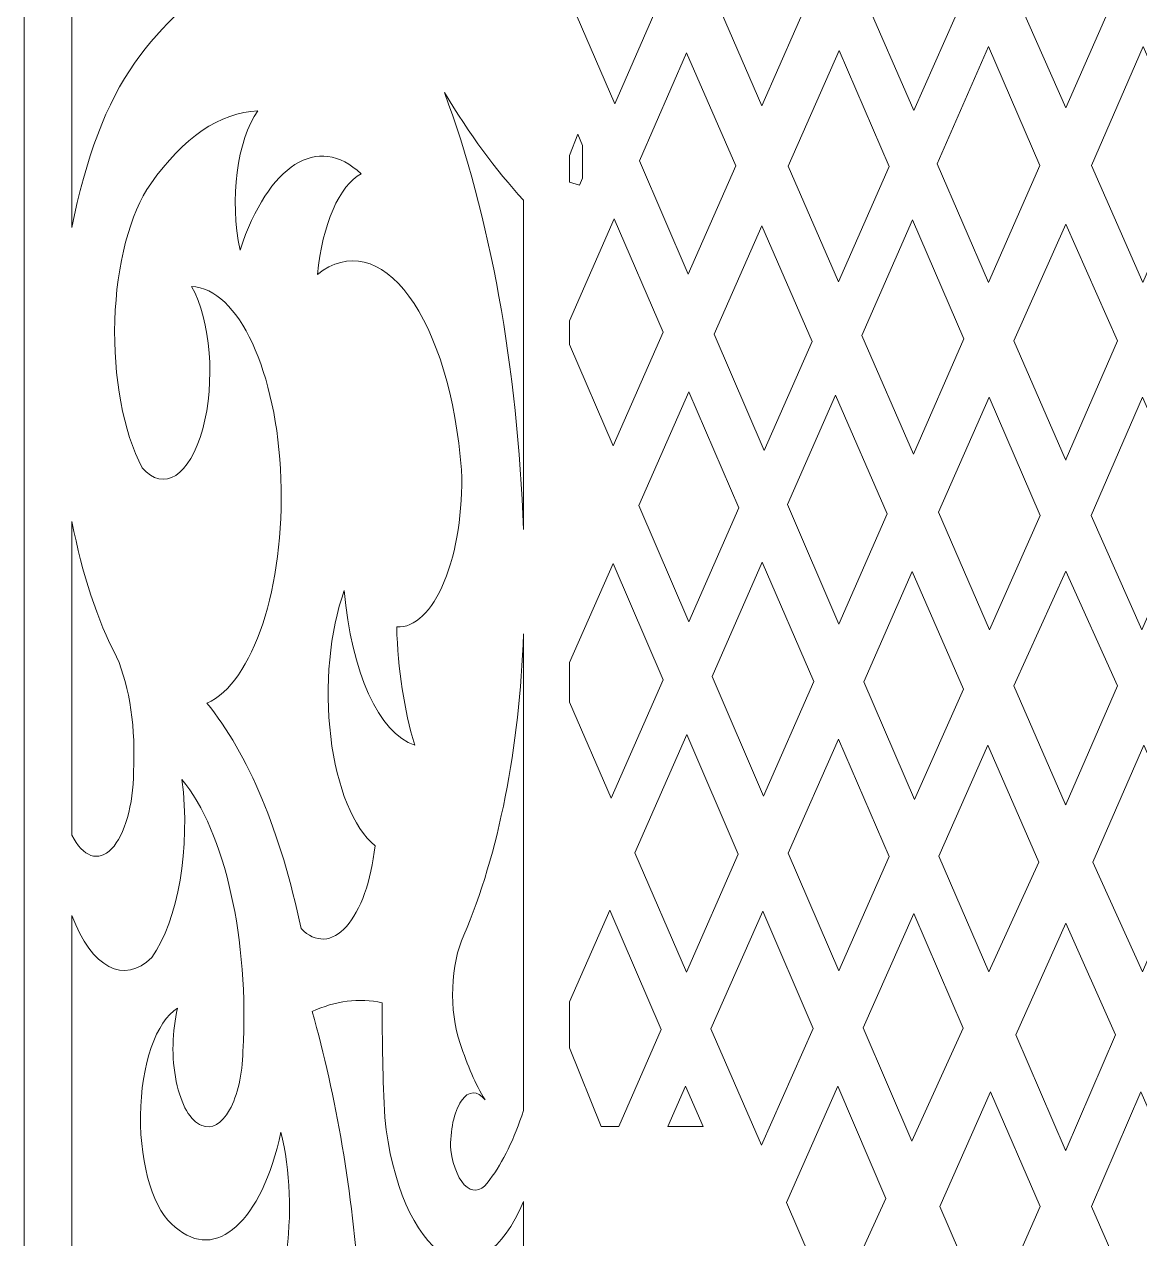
# Model space of a CAD drawing. Header units: millimetres. Extents: x 337 to 2510, y -469 to 429.
# Drawn here: x 336.9 to 388.2, y -173.8 to -117.9 of the extents above; entities that cross this region are included whole.
import ezdxf

# ---------------------------------------------------------------- set-up
doc = ezdxf.new("R2010")
doc.units = ezdxf.units.MM
doc.header["$MEASUREMENT"] = 0
doc.layers.add('Layer 1', color=7, linetype='Continuous')

msp = doc.modelspace()

# ---------------------------------------------------------------- linework, layer by layer
at = {"layer": 'Layer 1', "lineweight": 9}
msp.add_open_spline([(336.8685, 86.3986), (336.8685, 86.3986), (336.8685, -233.4412), (336.8685, -233.4412)], degree=3, dxfattribs=at)
for points, knots in [([(339.0635, -127.2643), (339.0635, -127.2643), (339.0635, -99.1425), (339.0635, -99.1425), (339.0635, -99.1425), (339.0635, -99.1425), (339.0635, -99.1425), (339.0635, -99.1425), (339.0635, -99.1425), (339.3535, -102.1395), (340.0975, -104.8015), (341.1625, -106.6505), (341.1625, -106.6505), (341.1625, -106.6505), (341.1625, -106.6505), (341.1625, -106.6505), (341.1625, -106.6505), (342.7934, -109.8914), (344.4814, -112.9774), (346.2224, -115.9004), (346.2224, -115.9004), (346.2224, -115.9004), (346.2224, -115.9004), (346.2224, -115.9004), (346.2224, -115.9004), (344.7074, -116.5774), (343.2554, -117.8674), (341.9365, -119.7123), (341.9365, -119.7123), (341.9365, -119.7123), (341.9365, -119.7123), (341.9365, -119.7123), (341.9365, -119.7123), (340.6665, -121.4963), (339.6635, -124.1313), (339.0635, -127.2643)], [0, 0, 0, 0, 0.1, 0.1, 0.1, 0.1, 0.2, 0.2, 0.2, 0.2, 0.3, 0.3, 0.3, 0.3, 0.4, 0.4, 0.4, 0.4, 0.5, 0.5, 0.5, 0.5, 0.6, 0.6, 0.6, 0.6, 0.7, 0.7, 0.7, 0.7, 0.8, 0.8, 0.8, 0.8, 1, 1, 1, 1]), ([(366.1942, -116.6114), (366.1942, -116.6114), (363.7672, -111.0354), (363.7672, -111.0354), (363.7672, -111.0354), (363.7672, -111.0354), (363.7672, -111.0354), (363.7672, -111.0354), (363.7672, -111.0354), (363.7672, -111.0354), (361.6193, -115.9644), (361.6193, -115.9644), (361.6193, -115.9644), (361.6193, -115.9644), (361.6193, -115.9644), (361.6193, -115.9644), (361.6193, -115.9644), (361.6193, -115.9644), (364.0372, -121.5753), (364.0372, -121.5753), (364.0372, -121.5753), (364.0372, -121.5753), (364.0372, -121.5753), (364.0372, -121.5753), (364.0372, -121.5753), (364.0372, -121.5753), (366.1942, -116.6114), (366.1942, -116.6114)], [0, 0, 0, 0, 0.125, 0.125, 0.125, 0.125, 0.25, 0.25, 0.25, 0.25, 0.375, 0.375, 0.375, 0.375, 0.5, 0.5, 0.5, 0.5, 0.625, 0.625, 0.625, 0.625, 0.75, 0.75, 0.75, 0.75, 1, 1, 1, 1]), ([(373.1371, -116.3144), (373.1371, -116.3144), (370.8782, -111.0924), (370.8782, -111.0924), (370.8782, -111.0924), (370.8782, -111.0924), (370.8782, -111.0924), (370.8782, -111.0924), (370.8782, -111.0924), (370.8782, -111.0924), (368.5382, -116.4594), (368.5382, -116.4594), (368.5382, -116.4594), (368.5382, -116.4594), (368.5382, -116.4594), (368.5382, -116.4594), (368.5382, -116.4594), (368.5382, -116.4594), (370.8002, -121.6623), (370.8002, -121.6623), (370.8002, -121.6623), (370.8002, -121.6623), (370.8002, -121.6623), (370.8002, -121.6623), (370.8002, -121.6623), (370.8002, -121.6623), (373.1371, -116.3144), (373.1371, -116.3144)], [0, 0, 0, 0, 0.125, 0.125, 0.125, 0.125, 0.25, 0.25, 0.25, 0.25, 0.375, 0.375, 0.375, 0.375, 0.5, 0.5, 0.5, 0.5, 0.625, 0.625, 0.625, 0.625, 0.75, 0.75, 0.75, 0.75, 1, 1, 1, 1]), ([(384.779, -121.7553), (384.779, -121.7553), (387.177, -116.2974), (387.177, -116.2974), (387.177, -116.2974), (387.177, -116.2974), (387.177, -116.2974), (387.177, -116.2974), (387.177, -116.2974), (387.177, -116.2974), (384.801, -110.8794), (384.801, -110.8794), (384.801, -110.8794), (384.801, -110.8794), (384.801, -110.8794), (384.801, -110.8794), (384.801, -110.8794), (384.801, -110.8794), (384.778, -110.8294), (384.778, -110.8294), (384.778, -110.8294), (384.778, -110.8294), (384.778, -110.8294), (384.778, -110.8294), (384.778, -110.8294), (384.778, -110.8294), (384.757, -110.8794), (384.757, -110.8794), (384.757, -110.8794), (384.757, -110.8794), (384.757, -110.8794), (384.757, -110.8794), (384.757, -110.8794), (384.757, -110.8794), (382.3801, -116.2974), (382.3801, -116.2974), (382.3801, -116.2974), (382.3801, -116.2974), (382.3801, -116.2974), (382.3801, -116.2974), (382.3801, -116.2974), (382.3801, -116.2974), (384.779, -121.7553), (384.779, -121.7553)], [0, 0, 0, 0, 0.0833333, 0.0833333, 0.0833333, 0.0833333, 0.1666667, 0.1666667, 0.1666667, 0.1666667, 0.25, 0.25, 0.25, 0.25, 0.3333333, 0.3333333, 0.3333333, 0.3333333, 0.4166667, 0.4166667, 0.4166667, 0.4166667, 0.5, 0.5, 0.5, 0.5, 0.5833333, 0.5833333, 0.5833333, 0.5833333, 0.6666667, 0.6666667, 0.6666667, 0.6666667, 0.75, 0.75, 0.75, 0.75, 0.8333333, 0.8333333, 0.8333333, 0.8333333, 1, 1, 1, 1]), ([(380.1651, -116.5034), (380.1651, -116.5034), (377.8541, -111.1634), (377.8541, -111.1634), (377.8541, -111.1634), (377.8541, -111.1634), (377.8541, -111.1634), (377.8541, -111.1634), (377.8541, -111.1634), (377.8541, -111.1634), (375.4771, -116.5624), (375.4771, -116.5624), (375.4771, -116.5624), (375.4771, -116.5624), (375.4771, -116.5624), (375.4771, -116.5624), (375.4771, -116.5624), (375.4771, -116.5624), (377.7931, -121.8893), (377.7931, -121.8893), (377.7931, -121.8893), (377.7931, -121.8893), (377.7931, -121.8893), (377.7931, -121.8893), (377.7931, -121.8893), (377.7931, -121.8893), (380.1651, -116.5034), (380.1651, -116.5034)], [0, 0, 0, 0, 0.125, 0.125, 0.125, 0.125, 0.25, 0.25, 0.25, 0.25, 0.375, 0.375, 0.375, 0.375, 0.5, 0.5, 0.5, 0.5, 0.625, 0.625, 0.625, 0.625, 0.75, 0.75, 0.75, 0.75, 1, 1, 1, 1]), ([(383.59, -124.4163), (383.59, -124.4163), (381.2211, -118.9413), (381.2211, -118.9413), (381.2211, -118.9413), (381.2211, -118.9413), (381.2211, -118.9413), (381.2211, -118.9413), (381.2211, -118.9413), (381.2211, -118.9413), (378.8561, -124.3343), (378.8561, -124.3343), (378.8561, -124.3343), (378.8561, -124.3343), (378.8561, -124.3343), (378.8561, -124.3343), (378.8561, -124.3343), (378.8561, -124.3343), (381.2311, -129.7982), (381.2311, -129.7982), (381.2311, -129.7982), (381.2311, -129.7982), (381.2311, -129.7982), (381.2311, -129.7982), (381.2311, -129.7982), (381.2311, -129.7982), (383.59, -124.4163), (383.59, -124.4163)], [0, 0, 0, 0, 0.125, 0.125, 0.125, 0.125, 0.25, 0.25, 0.25, 0.25, 0.375, 0.375, 0.375, 0.375, 0.5, 0.5, 0.5, 0.5, 0.625, 0.625, 0.625, 0.625, 0.75, 0.75, 0.75, 0.75, 1, 1, 1, 1]), ([(385.967, -124.4163), (385.967, -124.4163), (388.337, -118.9413), (388.337, -118.9413), (388.337, -118.9413), (388.337, -118.9413), (388.337, -118.9413), (388.337, -118.9413), (388.337, -118.9413), (388.337, -118.9413), (390.702, -124.3343), (390.702, -124.3343), (390.702, -124.3343), (390.702, -124.3343), (390.702, -124.3343), (390.702, -124.3343), (390.702, -124.3343), (390.702, -124.3343), (388.327, -129.7982), (388.327, -129.7982), (388.327, -129.7982), (388.327, -129.7982), (388.327, -129.7982), (388.327, -129.7982), (388.327, -129.7982), (388.327, -129.7982), (385.967, -124.4163), (385.967, -124.4163)], [0, 0, 0, 0, 0.125, 0.125, 0.125, 0.125, 0.25, 0.25, 0.25, 0.25, 0.375, 0.375, 0.375, 0.375, 0.5, 0.5, 0.5, 0.5, 0.625, 0.625, 0.625, 0.625, 0.75, 0.75, 0.75, 0.75, 1, 1, 1, 1]), ([(369.5942, -124.4243), (369.5942, -124.4243), (367.3322, -119.2263), (367.3322, -119.2263), (367.3322, -119.2263), (367.3322, -119.2263), (367.3322, -119.2263), (367.3322, -119.2263), (367.3322, -119.2263), (367.3322, -119.2263), (365.1652, -124.1943), (365.1652, -124.1943), (365.1652, -124.1943), (365.1652, -124.1943), (365.1652, -124.1943), (365.1652, -124.1943), (365.1652, -124.1943), (365.1652, -124.1943), (367.4142, -129.4132), (367.4142, -129.4132), (367.4142, -129.4132), (367.4142, -129.4132), (367.4142, -129.4132), (367.4142, -129.4132), (367.4142, -129.4132), (367.4142, -129.4132), (369.5942, -124.4243), (369.5942, -124.4243)], [0, 0, 0, 0, 0.125, 0.125, 0.125, 0.125, 0.25, 0.25, 0.25, 0.25, 0.375, 0.375, 0.375, 0.375, 0.5, 0.5, 0.5, 0.5, 0.625, 0.625, 0.625, 0.625, 0.75, 0.75, 0.75, 0.75, 1, 1, 1, 1]), ([(376.6611, -124.4583), (376.6611, -124.4583), (374.3511, -119.1193), (374.3511, -119.1193), (374.3511, -119.1193), (374.3511, -119.1193), (374.3511, -119.1193), (374.3511, -119.1193), (374.3511, -119.1193), (374.3511, -119.1193), (372.0082, -124.4403), (372.0082, -124.4403), (372.0082, -124.4403), (372.0082, -124.4403), (372.0082, -124.4403), (372.0082, -124.4403), (372.0082, -124.4403), (372.0082, -124.4403), (374.3231, -129.7652), (374.3231, -129.7652), (374.3231, -129.7652), (374.3231, -129.7652), (374.3231, -129.7652), (374.3231, -129.7652), (374.3231, -129.7652), (374.3231, -129.7652), (376.6611, -124.4583), (376.6611, -124.4583)], [0, 0, 0, 0, 0.125, 0.125, 0.125, 0.125, 0.25, 0.25, 0.25, 0.25, 0.375, 0.375, 0.375, 0.375, 0.5, 0.5, 0.5, 0.5, 0.625, 0.625, 0.625, 0.625, 0.75, 0.75, 0.75, 0.75, 1, 1, 1, 1]), ([(359.8333, -141.1461), (359.5683, -133.7352), (358.2953, -126.7043), (356.1953, -121.0523), (356.1953, -121.0523), (356.1953, -121.0523), (356.1953, -121.0523), (356.1953, -121.0523), (356.1953, -121.0523), (357.3393, -122.9593), (358.5573, -124.6203), (359.8333, -126.0143), (359.8333, -126.0143), (359.8333, -126.0143), (359.8333, -126.0143), (359.8333, -126.0143), (359.8333, -126.0143), (359.8333, -126.0143), (359.8333, -141.1461), (359.8333, -141.1461)], [0, 0, 0, 0, 0.1666667, 0.1666667, 0.1666667, 0.1666667, 0.3333333, 0.3333333, 0.3333333, 0.3333333, 0.5, 0.5, 0.5, 0.5, 0.6666667, 0.6666667, 0.6666667, 0.6666667, 1, 1, 1, 1]), ([(354.8283, -151.072), (353.1963, -150.549), (351.8924, -147.6831), (351.5914, -143.9561), (351.5914, -143.9561), (351.5914, -143.9561), (351.5914, -143.9561), (351.5914, -143.9561), (351.5914, -143.9561), (350.9164, -145.8251), (350.6824, -148.3361), (350.9644, -150.677), (350.9644, -150.677), (350.9644, -150.677), (350.9644, -150.677), (350.9644, -150.677), (350.9644, -150.677), (351.2464, -153.019), (352.0094, -154.894), (353.0063, -155.697), (353.0063, -155.697), (353.0063, -155.697), (353.0063, -155.697), (353.0063, -155.697), (353.0063, -155.697), (352.8233, -157.319), (352.3414, -158.675), (351.6864, -159.4089), (351.6864, -159.4089), (351.6864, -159.4089), (351.6864, -159.4089), (351.6864, -159.4089), (351.6864, -159.4089), (351.0324, -160.1419), (350.2704, -160.1789), (349.6034, -159.5089), (349.6034, -159.5089), (349.6034, -159.5089), (349.6034, -159.5089), (349.6034, -159.5089), (349.6034, -159.5089), (348.6774, -155.078), (347.1604, -151.445), (345.2724, -149.14), (345.2724, -149.14), (345.2724, -149.14), (345.2724, -149.14), (345.2724, -149.14), (345.2724, -149.14), (347.3884, -148.2171), (348.8584, -143.7631), (348.6764, -138.8262), (348.6764, -138.8262), (348.6764, -138.8262), (348.6764, -138.8262), (348.6764, -138.8262), (348.6764, -138.8262), (348.4944, -133.8892), (346.7194, -130.0692), (344.5654, -129.9792), (344.5654, -129.9792), (344.5654, -129.9792), (344.5654, -129.9792), (344.5654, -129.9792), (344.5654, -129.9792), (345.4454, -131.5322), (345.6664, -134.3692), (345.0764, -136.5292), (345.0764, -136.5292), (345.0764, -136.5292), (345.0764, -136.5292), (345.0764, -136.5292), (345.0764, -136.5292), (344.4874, -138.6892), (343.2794, -139.4621), (342.2895, -138.3142), (342.2895, -138.3142), (342.2895, -138.3142), (342.2895, -138.3142), (342.2895, -138.3142), (342.2895, -138.3142), (341.4225, -136.6562), (340.9545, -134.1382), (341.0335, -131.5492), (341.0335, -131.5492), (341.0335, -131.5492), (341.0335, -131.5492), (341.0335, -131.5492), (341.0335, -131.5492), (341.1125, -128.9602), (341.7275, -126.6163), (342.6874, -125.2523), (342.6874, -125.2523), (342.6874, -125.2523), (342.6874, -125.2523), (342.6874, -125.2523), (342.6874, -125.2523), (344.1674, -123.1303), (345.8704, -121.9713), (347.6144, -121.8983), (347.6144, -121.8983), (347.6144, -121.8983), (347.6144, -121.8983), (347.6144, -121.8983), (347.6144, -121.8983), (346.6584, -123.2163), (346.3024, -126.0033), (346.7974, -128.3023), (346.7974, -128.3023), (346.7974, -128.3023), (346.7974, -128.3023), (346.7974, -128.3023), (346.7974, -128.3023), (348.0924, -124.3643), (350.3784, -122.9243), (352.3654, -124.7953), (352.3654, -124.7953), (352.3654, -124.7953), (352.3654, -124.7953), (352.3654, -124.7953), (352.3654, -124.7953), (351.3654, -125.3233), (350.5844, -127.1193), (350.3544, -129.4202), (350.3544, -129.4202), (350.3544, -129.4202), (350.3544, -129.4202), (350.3544, -129.4202), (350.3544, -129.4202), (351.7544, -128.3243), (353.2933, -128.6883), (354.5663, -130.4172), (354.5663, -130.4172), (354.5663, -130.4172), (354.5663, -130.4172), (354.5663, -130.4172), (354.5663, -130.4172), (355.8403, -132.1452), (356.7233, -135.0672), (356.9833, -138.4162), (356.9833, -138.4162), (356.9833, -138.4162), (356.9833, -138.4162), (356.9833, -138.4162), (356.9833, -138.4162), (357.0453, -140.3081), (356.7563, -142.1721), (356.1883, -143.5481), (356.1883, -143.5481), (356.1883, -143.5481), (356.1883, -143.5481), (356.1883, -143.5481), (356.1883, -143.5481), (355.6193, -144.9231), (354.8243, -145.6811), (354.0003, -145.6331), (354.0003, -145.6331), (354.0003, -145.6331), (354.0003, -145.6331), (354.0003, -145.6331), (354.0003, -145.6331), (354.0573, -147.5851), (354.3433, -149.465), (354.8283, -151.072)], [0, 0, 0, 0, 0.0238095, 0.0238095, 0.0238095, 0.0238095, 0.047619, 0.047619, 0.047619, 0.047619, 0.0714286, 0.0714286, 0.0714286, 0.0714286, 0.0952381, 0.0952381, 0.0952381, 0.0952381, 0.1190476, 0.1190476, 0.1190476, 0.1190476, 0.1428571, 0.1428571, 0.1428571, 0.1428571, 0.1666667, 0.1666667, 0.1666667, 0.1666667, 0.1904762, 0.1904762, 0.1904762, 0.1904762, 0.2142857, 0.2142857, 0.2142857, 0.2142857, 0.2380952, 0.2380952, 0.2380952, 0.2380952, 0.2619048, 0.2619048, 0.2619048, 0.2619048, 0.2857143, 0.2857143, 0.2857143, 0.2857143, 0.3095238, 0.3095238, 0.3095238, 0.3095238, 0.3333333, 0.3333333, 0.3333333, 0.3333333, 0.3571429, 0.3571429, 0.3571429, 0.3571429, 0.3809524, 0.3809524, 0.3809524, 0.3809524, 0.4047619, 0.4047619, 0.4047619, 0.4047619, 0.4285714, 0.4285714, 0.4285714, 0.4285714, 0.452381, 0.452381, 0.452381, 0.452381, 0.4761905, 0.4761905, 0.4761905, 0.4761905, 0.5, 0.5, 0.5, 0.5, 0.5238095, 0.5238095, 0.5238095, 0.5238095, 0.547619, 0.547619, 0.547619, 0.547619, 0.5714286, 0.5714286, 0.5714286, 0.5714286, 0.5952381, 0.5952381, 0.5952381, 0.5952381, 0.6190476, 0.6190476, 0.6190476, 0.6190476, 0.6428571, 0.6428571, 0.6428571, 0.6428571, 0.6666667, 0.6666667, 0.6666667, 0.6666667, 0.6904762, 0.6904762, 0.6904762, 0.6904762, 0.7142857, 0.7142857, 0.7142857, 0.7142857, 0.7380952, 0.7380952, 0.7380952, 0.7380952, 0.7619048, 0.7619048, 0.7619048, 0.7619048, 0.7857143, 0.7857143, 0.7857143, 0.7857143, 0.8095238, 0.8095238, 0.8095238, 0.8095238, 0.8333333, 0.8333333, 0.8333333, 0.8333333, 0.8571429, 0.8571429, 0.8571429, 0.8571429, 0.8809524, 0.8809524, 0.8809524, 0.8809524, 0.9047619, 0.9047619, 0.9047619, 0.9047619, 0.9285714, 0.9285714, 0.9285714, 0.9285714, 0.952381, 0.952381, 0.952381, 0.952381, 1, 1, 1, 1]), ([(362.3263, -122.9713), (362.3263, -122.9713), (362.5513, -123.4923), (362.5513, -123.4923), (362.5513, -123.4923), (362.5513, -123.4923), (362.5513, -123.4923), (362.5513, -123.4923), (362.5513, -123.4923), (362.5513, -123.4923), (362.5513, -124.9963), (362.5513, -124.9963), (362.5513, -124.9963), (362.5513, -124.9963), (362.5513, -124.9963), (362.5513, -124.9963), (362.5513, -124.9963), (362.5513, -124.9963), (362.4103, -125.3203), (362.4103, -125.3203), (362.4103, -125.3203), (362.4103, -125.3203), (362.4103, -125.3203), (362.4103, -125.3203), (362.4103, -125.3203), (362.4103, -125.3203), (361.9543, -125.1793), (361.9543, -125.1793), (361.9543, -125.1793), (361.9543, -125.1793), (361.9543, -125.1793), (361.9543, -125.1793), (361.9543, -125.1793), (361.9543, -125.1793), (361.9543, -123.9473), (361.9543, -123.9473), (361.9543, -123.9473), (361.9543, -123.9473), (361.9543, -123.9473), (361.9543, -123.9473), (361.9543, -123.9473), (361.9543, -123.9473), (362.3263, -122.9713), (362.3263, -122.9713)], [0, 0, 0, 0, 0.0833333, 0.0833333, 0.0833333, 0.0833333, 0.1666667, 0.1666667, 0.1666667, 0.1666667, 0.25, 0.25, 0.25, 0.25, 0.3333333, 0.3333333, 0.3333333, 0.3333333, 0.4166667, 0.4166667, 0.4166667, 0.4166667, 0.5, 0.5, 0.5, 0.5, 0.5833333, 0.5833333, 0.5833333, 0.5833333, 0.6666667, 0.6666667, 0.6666667, 0.6666667, 0.75, 0.75, 0.75, 0.75, 0.8333333, 0.8333333, 0.8333333, 0.8333333, 1, 1, 1, 1]), ([(363.9622, -137.3122), (363.9622, -137.3122), (366.2522, -132.0722), (366.2522, -132.0722), (366.2522, -132.0722), (366.2522, -132.0722), (366.2522, -132.0722), (366.2522, -132.0722), (366.2522, -132.0722), (366.2522, -132.0722), (364.0032, -126.8593), (364.0032, -126.8593), (364.0032, -126.8593), (364.0032, -126.8593), (364.0032, -126.8593), (364.0032, -126.8593), (364.0032, -126.8593), (364.0032, -126.8593), (361.9543, -131.5592), (361.9543, -131.5592), (361.9543, -131.5592), (361.9543, -131.5592), (361.9543, -131.5592), (361.9543, -131.5592), (361.9543, -131.5592), (361.9543, -131.5592), (361.9543, -132.6392), (361.9543, -132.6392), (361.9543, -132.6392), (361.9543, -132.6392), (361.9543, -132.6392), (361.9543, -132.6392), (361.9543, -132.6392), (361.9543, -132.6392), (363.9622, -137.3122), (363.9622, -137.3122)], [0, 0, 0, 0, 0.1, 0.1, 0.1, 0.1, 0.2, 0.2, 0.2, 0.2, 0.3, 0.3, 0.3, 0.3, 0.4, 0.4, 0.4, 0.4, 0.5, 0.5, 0.5, 0.5, 0.6, 0.6, 0.6, 0.6, 0.7, 0.7, 0.7, 0.7, 0.8, 0.8, 0.8, 0.8, 1, 1, 1, 1]), ([(373.1141, -132.5102), (373.1141, -132.5102), (370.7982, -127.1893), (370.7982, -127.1893), (370.7982, -127.1893), (370.7982, -127.1893), (370.7982, -127.1893), (370.7982, -127.1893), (370.7982, -127.1893), (370.7982, -127.1893), (368.6032, -132.1732), (368.6032, -132.1732), (368.6032, -132.1732), (368.6032, -132.1732), (368.6032, -132.1732), (368.6032, -132.1732), (368.6032, -132.1732), (368.6032, -132.1732), (370.9072, -137.5192), (370.9072, -137.5192), (370.9072, -137.5192), (370.9072, -137.5192), (370.9072, -137.5192), (370.9072, -137.5192), (370.9072, -137.5192), (370.9072, -137.5192), (373.1141, -132.5102), (373.1141, -132.5102)], [0, 0, 0, 0, 0.125, 0.125, 0.125, 0.125, 0.25, 0.25, 0.25, 0.25, 0.375, 0.375, 0.375, 0.375, 0.5, 0.5, 0.5, 0.5, 0.625, 0.625, 0.625, 0.625, 0.75, 0.75, 0.75, 0.75, 1, 1, 1, 1]), ([(380.0941, -132.3922), (380.0941, -132.3922), (377.7241, -126.9153), (377.7241, -126.9153), (377.7241, -126.9153), (377.7241, -126.9153), (377.7241, -126.9153), (377.7241, -126.9153), (377.7241, -126.9153), (377.7241, -126.9153), (375.3941, -132.2282), (375.3941, -132.2282), (375.3941, -132.2282), (375.3941, -132.2282), (375.3941, -132.2282), (375.3941, -132.2282), (375.3941, -132.2282), (375.3941, -132.2282), (377.7701, -137.6932), (377.7701, -137.6932), (377.7701, -137.6932), (377.7701, -137.6932), (377.7701, -137.6932), (377.7701, -137.6932), (377.7701, -137.6932), (377.7701, -137.6932), (380.0941, -132.3922), (380.0941, -132.3922)], [0, 0, 0, 0, 0.125, 0.125, 0.125, 0.125, 0.25, 0.25, 0.25, 0.25, 0.375, 0.375, 0.375, 0.375, 0.5, 0.5, 0.5, 0.5, 0.625, 0.625, 0.625, 0.625, 0.75, 0.75, 0.75, 0.75, 1, 1, 1, 1]), ([(384.779, -127.1123), (384.779, -127.1123), (387.163, -132.4742), (387.163, -132.4742), (387.163, -132.4742), (387.163, -132.4742), (387.163, -132.4742), (387.163, -132.4742), (387.163, -132.4742), (387.163, -132.4742), (384.801, -137.9082), (384.801, -137.9082), (384.801, -137.9082), (384.801, -137.9082), (384.801, -137.9082), (384.801, -137.9082), (384.801, -137.9082), (384.801, -137.9082), (384.778, -137.9622), (384.778, -137.9622), (384.778, -137.9622), (384.778, -137.9622), (384.778, -137.9622), (384.778, -137.9622), (384.778, -137.9622), (384.778, -137.9622), (384.757, -137.9082), (384.757, -137.9082), (384.757, -137.9082), (384.757, -137.9082), (384.757, -137.9082), (384.757, -137.9082), (384.757, -137.9082), (384.757, -137.9082), (382.3941, -132.4742), (382.3941, -132.4742), (382.3941, -132.4742), (382.3941, -132.4742), (382.3941, -132.4742), (382.3941, -132.4742), (382.3941, -132.4742), (382.3941, -132.4742), (384.779, -127.1123), (384.779, -127.1123)], [0, 0, 0, 0, 0.0833333, 0.0833333, 0.0833333, 0.0833333, 0.1666667, 0.1666667, 0.1666667, 0.1666667, 0.25, 0.25, 0.25, 0.25, 0.3333333, 0.3333333, 0.3333333, 0.3333333, 0.4166667, 0.4166667, 0.4166667, 0.4166667, 0.5, 0.5, 0.5, 0.5, 0.5833333, 0.5833333, 0.5833333, 0.5833333, 0.6666667, 0.6666667, 0.6666667, 0.6666667, 0.75, 0.75, 0.75, 0.75, 0.8333333, 0.8333333, 0.8333333, 0.8333333, 1, 1, 1, 1]), ([(369.7422, -140.1641), (369.7422, -140.1641), (367.4372, -134.8212), (367.4372, -134.8212), (367.4372, -134.8212), (367.4372, -134.8212), (367.4372, -134.8212), (367.4372, -134.8212), (367.4372, -134.8212), (367.4372, -134.8212), (365.1372, -140.0451), (365.1372, -140.0451), (365.1372, -140.0451), (365.1372, -140.0451), (365.1372, -140.0451), (365.1372, -140.0451), (365.1372, -140.0451), (365.1372, -140.0451), (367.4372, -145.3971), (367.4372, -145.3971), (367.4372, -145.3971), (367.4372, -145.3971), (367.4372, -145.3971), (367.4372, -145.3971), (367.4372, -145.3971), (367.4372, -145.3971), (369.7422, -140.1641), (369.7422, -140.1641)], [0, 0, 0, 0, 0.125, 0.125, 0.125, 0.125, 0.25, 0.25, 0.25, 0.25, 0.375, 0.375, 0.375, 0.375, 0.5, 0.5, 0.5, 0.5, 0.625, 0.625, 0.625, 0.625, 0.75, 0.75, 0.75, 0.75, 1, 1, 1, 1]), ([(376.5651, -140.4401), (376.5651, -140.4401), (374.1881, -134.9782), (374.1881, -134.9782), (374.1881, -134.9782), (374.1881, -134.9782), (374.1881, -134.9782), (374.1881, -134.9782), (374.1881, -134.9782), (374.1881, -134.9782), (371.9802, -140.0101), (371.9802, -140.0101), (371.9802, -140.0101), (371.9802, -140.0101), (371.9802, -140.0101), (371.9802, -140.0101), (371.9802, -140.0101), (371.9802, -140.0101), (374.3471, -145.5011), (374.3471, -145.5011), (374.3471, -145.5011), (374.3471, -145.5011), (374.3471, -145.5011), (374.3471, -145.5011), (374.3471, -145.5011), (374.3471, -145.5011), (376.5651, -140.4401), (376.5651, -140.4401)], [0, 0, 0, 0, 0.125, 0.125, 0.125, 0.125, 0.25, 0.25, 0.25, 0.25, 0.375, 0.375, 0.375, 0.375, 0.5, 0.5, 0.5, 0.5, 0.625, 0.625, 0.625, 0.625, 0.75, 0.75, 0.75, 0.75, 1, 1, 1, 1]), ([(381.2781, -145.7631), (381.2781, -145.7631), (378.9251, -140.3501), (378.9251, -140.3501), (378.9251, -140.3501), (378.9251, -140.3501), (378.9251, -140.3501), (378.9251, -140.3501), (378.9251, -140.3501), (378.9251, -140.3501), (381.2521, -135.0682), (381.2521, -135.0682), (381.2521, -135.0682), (381.2521, -135.0682), (381.2521, -135.0682), (381.2521, -135.0682), (381.2521, -135.0682), (381.2521, -135.0682), (383.605, -140.5081), (383.605, -140.5081), (383.605, -140.5081), (383.605, -140.5081), (383.605, -140.5081), (383.605, -140.5081), (383.605, -140.5081), (383.605, -140.5081), (381.2781, -145.7631), (381.2781, -145.7631)], [0, 0, 0, 0, 0.125, 0.125, 0.125, 0.125, 0.25, 0.25, 0.25, 0.25, 0.375, 0.375, 0.375, 0.375, 0.5, 0.5, 0.5, 0.5, 0.625, 0.625, 0.625, 0.625, 0.75, 0.75, 0.75, 0.75, 1, 1, 1, 1]), ([(388.279, -145.7631), (388.279, -145.7631), (390.633, -140.3501), (390.633, -140.3501), (390.633, -140.3501), (390.633, -140.3501), (390.633, -140.3501), (390.633, -140.3501), (390.633, -140.3501), (390.633, -140.3501), (388.306, -135.0682), (388.306, -135.0682), (388.306, -135.0682), (388.306, -135.0682), (388.306, -135.0682), (388.306, -135.0682), (388.306, -135.0682), (388.306, -135.0682), (385.952, -140.5081), (385.952, -140.5081), (385.952, -140.5081), (385.952, -140.5081), (385.952, -140.5081), (385.952, -140.5081), (385.952, -140.5081), (385.952, -140.5081), (388.279, -145.7631), (388.279, -145.7631)], [0, 0, 0, 0, 0.125, 0.125, 0.125, 0.125, 0.25, 0.25, 0.25, 0.25, 0.375, 0.375, 0.375, 0.375, 0.5, 0.5, 0.5, 0.5, 0.625, 0.625, 0.625, 0.625, 0.75, 0.75, 0.75, 0.75, 1, 1, 1, 1]), ([(341.8925, -152.292), (341.8865, -153.825), (341.4935, -155.211), (340.8855, -155.839), (340.8855, -155.839), (340.8855, -155.839), (340.8855, -155.839), (340.8855, -155.839), (340.8855, -155.839), (340.2765, -156.467), (339.5655, -156.222), (339.0635, -155.211), (339.0635, -155.211), (339.0635, -155.211), (339.0635, -155.211), (339.0635, -155.211), (339.0635, -155.211), (339.0635, -155.211), (339.0635, -140.7881), (339.0635, -140.7881), (339.0635, -140.7881), (339.0635, -140.7881), (339.0635, -140.7881), (339.0635, -140.7881), (339.0635, -140.7881), (339.5265, -143.2041), (340.2305, -145.3341), (341.1185, -147.0061), (341.1185, -147.0061), (341.1185, -147.0061), (341.1185, -147.0061), (341.1185, -147.0061), (341.1185, -147.0061), (341.7185, -148.3981), (342.0035, -150.349), (341.8925, -152.292)], [0, 0, 0, 0, 0.1, 0.1, 0.1, 0.1, 0.2, 0.2, 0.2, 0.2, 0.3, 0.3, 0.3, 0.3, 0.4, 0.4, 0.4, 0.4, 0.5, 0.5, 0.5, 0.5, 0.6, 0.6, 0.6, 0.6, 0.7, 0.7, 0.7, 0.7, 0.8, 0.8, 0.8, 0.8, 1, 1, 1, 1]), ([(363.8642, -153.506), (363.8642, -153.506), (366.2622, -148.0631), (366.2622, -148.0631), (366.2622, -148.0631), (366.2622, -148.0631), (366.2622, -148.0631), (366.2622, -148.0631), (366.2622, -148.0631), (366.2622, -148.0631), (363.9632, -142.7111), (363.9632, -142.7111), (363.9632, -142.7111), (363.9632, -142.7111), (363.9632, -142.7111), (363.9632, -142.7111), (363.9632, -142.7111), (363.9632, -142.7111), (361.9543, -147.2731), (361.9543, -147.2731), (361.9543, -147.2731), (361.9543, -147.2731), (361.9543, -147.2731), (361.9543, -147.2731), (361.9543, -147.2731), (361.9543, -147.2731), (361.9543, -149.0971), (361.9543, -149.0971), (361.9543, -149.0971), (361.9543, -149.0971), (361.9543, -149.0971), (361.9543, -149.0971), (361.9543, -149.0971), (361.9543, -149.0971), (363.8642, -153.506), (363.8642, -153.506)], [0, 0, 0, 0, 0.1, 0.1, 0.1, 0.1, 0.2, 0.2, 0.2, 0.2, 0.3, 0.3, 0.3, 0.3, 0.4, 0.4, 0.4, 0.4, 0.5, 0.5, 0.5, 0.5, 0.6, 0.6, 0.6, 0.6, 0.7, 0.7, 0.7, 0.7, 0.8, 0.8, 0.8, 0.8, 1, 1, 1, 1]), ([(373.1861, -148.1481), (373.1861, -148.1481), (370.8192, -142.6591), (370.8192, -142.6591), (370.8192, -142.6591), (370.8192, -142.6591), (370.8192, -142.6591), (370.8192, -142.6591), (370.8192, -142.6591), (370.8192, -142.6591), (368.5172, -147.9091), (368.5172, -147.9091), (368.5172, -147.9091), (368.5172, -147.9091), (368.5172, -147.9091), (368.5172, -147.9091), (368.5172, -147.9091), (368.5172, -147.9091), (370.8802, -153.409), (370.8802, -153.409), (370.8802, -153.409), (370.8802, -153.409), (370.8802, -153.409), (370.8802, -153.409), (370.8802, -153.409), (370.8802, -153.409), (373.1861, -148.1481), (373.1861, -148.1481)], [0, 0, 0, 0, 0.125, 0.125, 0.125, 0.125, 0.25, 0.25, 0.25, 0.25, 0.375, 0.375, 0.375, 0.375, 0.5, 0.5, 0.5, 0.5, 0.625, 0.625, 0.625, 0.625, 0.75, 0.75, 0.75, 0.75, 1, 1, 1, 1]), ([(377.8221, -153.567), (377.8221, -153.567), (375.4881, -148.1511), (375.4881, -148.1511), (375.4881, -148.1511), (375.4881, -148.1511), (375.4881, -148.1511), (375.4881, -148.1511), (375.4881, -148.1511), (375.4881, -148.1511), (377.7181, -143.0901), (377.7181, -143.0901), (377.7181, -143.0901), (377.7181, -143.0901), (377.7181, -143.0901), (377.7181, -143.0901), (377.7181, -143.0901), (377.7181, -143.0901), (380.0701, -148.4921), (380.0701, -148.4921), (380.0701, -148.4921), (380.0701, -148.4921), (380.0701, -148.4921), (380.0701, -148.4921), (380.0701, -148.4921), (380.0701, -148.4921), (377.8221, -153.567), (377.8221, -153.567)], [0, 0, 0, 0, 0.125, 0.125, 0.125, 0.125, 0.25, 0.25, 0.25, 0.25, 0.375, 0.375, 0.375, 0.375, 0.5, 0.5, 0.5, 0.5, 0.625, 0.625, 0.625, 0.625, 0.75, 0.75, 0.75, 0.75, 1, 1, 1, 1]), ([(384.779, -143.0731), (384.779, -143.0731), (387.161, -148.3371), (387.161, -148.3371), (387.161, -148.3371), (387.161, -148.3371), (387.161, -148.3371), (387.161, -148.3371), (387.161, -148.3371), (387.161, -148.3371), (384.801, -153.766), (384.801, -153.766), (384.801, -153.766), (384.801, -153.766), (384.801, -153.766), (384.801, -153.766), (384.801, -153.766), (384.801, -153.766), (384.778, -153.817), (384.778, -153.817), (384.778, -153.817), (384.778, -153.817), (384.778, -153.817), (384.778, -153.817), (384.778, -153.817), (384.778, -153.817), (384.757, -153.766), (384.757, -153.766), (384.757, -153.766), (384.757, -153.766), (384.757, -153.766), (384.757, -153.766), (384.757, -153.766), (384.757, -153.766), (382.3961, -148.3371), (382.3961, -148.3371), (382.3961, -148.3371), (382.3961, -148.3371), (382.3961, -148.3371), (382.3961, -148.3371), (382.3961, -148.3371), (382.3961, -148.3371), (384.779, -143.0731), (384.779, -143.0731)], [0, 0, 0, 0, 0.0833333, 0.0833333, 0.0833333, 0.0833333, 0.1666667, 0.1666667, 0.1666667, 0.1666667, 0.25, 0.25, 0.25, 0.25, 0.3333333, 0.3333333, 0.3333333, 0.3333333, 0.4166667, 0.4166667, 0.4166667, 0.4166667, 0.5, 0.5, 0.5, 0.5, 0.5833333, 0.5833333, 0.5833333, 0.5833333, 0.6666667, 0.6666667, 0.6666667, 0.6666667, 0.75, 0.75, 0.75, 0.75, 0.8333333, 0.8333333, 0.8333333, 0.8333333, 1, 1, 1, 1]), ([(358.0653, -167.3869), (357.6283, -166.6689), (357.2443, -165.7939), (356.9273, -164.7949), (356.9273, -164.7949), (356.9273, -164.7949), (356.9273, -164.7949), (356.9273, -164.7949), (356.9273, -164.7949), (356.3973, -163.2979), (356.4703, -161.1069), (357.0933, -159.8139), (357.0933, -159.8139), (357.0933, -159.8139), (357.0933, -159.8139), (357.0933, -159.8139), (357.0933, -159.8139), (358.6883, -156.081), (359.6583, -151.173), (359.8333, -145.9551), (359.8333, -145.9551), (359.8333, -145.9551), (359.8333, -145.9551), (359.8333, -145.9551), (359.8333, -145.9551), (359.8333, -145.9551), (359.8333, -146.9451), (359.8333, -146.9451), (359.8333, -146.9451), (359.8333, -146.9451), (359.8333, -146.9451), (359.8333, -146.9451), (359.8333, -146.9451), (359.8333, -146.9451), (359.8333, -167.8749), (359.8333, -167.8749), (359.8333, -167.8749), (359.8333, -167.8749), (359.8333, -167.8749), (359.8333, -167.8749), (359.8333, -167.8749), (359.4173, -169.1629), (358.8913, -170.2428), (358.2863, -171.0458), (358.2863, -171.0458), (358.2863, -171.0458), (358.2863, -171.0458), (358.2863, -171.0458), (358.2863, -171.0458), (357.9813, -171.5348), (357.5943, -171.6668), (357.2403, -171.4028), (357.2403, -171.4028), (357.2403, -171.4028), (357.2403, -171.4028), (357.2403, -171.4028), (357.2403, -171.4028), (356.8873, -171.1378), (356.6073, -170.5078), (356.4863, -169.6998), (356.4863, -169.6998), (356.4863, -169.6998), (356.4863, -169.6998), (356.4863, -169.6998), (356.4863, -169.6998), (356.4503, -168.7959), (356.6363, -167.9219), (356.9693, -167.4349), (356.9693, -167.4349), (356.9693, -167.4349), (356.9693, -167.4349), (356.9693, -167.4349), (356.9693, -167.4349), (357.3023, -166.9479), (357.7253, -166.9289), (358.0653, -167.3869)], [0, 0, 0, 0, 0.05, 0.05, 0.05, 0.05, 0.1, 0.1, 0.1, 0.1, 0.15, 0.15, 0.15, 0.15, 0.2, 0.2, 0.2, 0.2, 0.25, 0.25, 0.25, 0.25, 0.3, 0.3, 0.3, 0.3, 0.35, 0.35, 0.35, 0.35, 0.4, 0.4, 0.4, 0.4, 0.45, 0.45, 0.45, 0.45, 0.5, 0.5, 0.5, 0.5, 0.55, 0.55, 0.55, 0.55, 0.6, 0.6, 0.6, 0.6, 0.65, 0.65, 0.65, 0.65, 0.7, 0.7, 0.7, 0.7, 0.75, 0.75, 0.75, 0.75, 0.8, 0.8, 0.8, 0.8, 0.85, 0.85, 0.85, 0.85, 0.9, 0.9, 0.9, 0.9, 1, 1, 1, 1]), ([(369.7072, -156.084), (369.7072, -156.084), (367.3442, -150.582), (367.3442, -150.582), (367.3442, -150.582), (367.3442, -150.582), (367.3442, -150.582), (367.3442, -150.582), (367.3442, -150.582), (367.3442, -150.582), (364.9572, -156.026), (364.9572, -156.026), (364.9572, -156.026), (364.9572, -156.026), (364.9572, -156.026), (364.9572, -156.026), (364.9572, -156.026), (364.9572, -156.026), (367.3312, -161.5059), (367.3312, -161.5059), (367.3312, -161.5059), (367.3312, -161.5059), (367.3312, -161.5059), (367.3312, -161.5059), (367.3312, -161.5059), (367.3312, -161.5059), (369.7072, -156.084), (369.7072, -156.084)], [0, 0, 0, 0, 0.125, 0.125, 0.125, 0.125, 0.25, 0.25, 0.25, 0.25, 0.375, 0.375, 0.375, 0.375, 0.5, 0.5, 0.5, 0.5, 0.625, 0.625, 0.625, 0.625, 0.75, 0.75, 0.75, 0.75, 1, 1, 1, 1]), ([(374.3341, -161.4449), (374.3341, -161.4449), (372.0122, -156.043), (372.0122, -156.043), (372.0122, -156.043), (372.0122, -156.043), (372.0122, -156.043), (372.0122, -156.043), (372.0122, -156.043), (372.0122, -156.043), (374.3261, -150.79), (374.3261, -150.79), (374.3261, -150.79), (374.3261, -150.79), (374.3261, -150.79), (374.3261, -150.79), (374.3261, -150.79), (374.3261, -150.79), (376.6581, -156.196), (376.6581, -156.196), (376.6581, -156.196), (376.6581, -156.196), (376.6581, -156.196), (376.6581, -156.196), (376.6581, -156.196), (376.6581, -156.196), (374.3341, -161.4449), (374.3341, -161.4449)], [0, 0, 0, 0, 0.125, 0.125, 0.125, 0.125, 0.25, 0.25, 0.25, 0.25, 0.375, 0.375, 0.375, 0.375, 0.5, 0.5, 0.5, 0.5, 0.625, 0.625, 0.625, 0.625, 0.75, 0.75, 0.75, 0.75, 1, 1, 1, 1]), ([(381.2401, -161.4989), (381.2401, -161.4989), (378.9451, -156.173), (378.9451, -156.173), (378.9451, -156.173), (378.9451, -156.173), (378.9451, -156.173), (378.9451, -156.173), (378.9451, -156.173), (378.9451, -156.173), (381.1921, -151.071), (381.1921, -151.071), (381.1921, -151.071), (381.1921, -151.071), (381.1921, -151.071), (381.1921, -151.071), (381.1921, -151.071), (381.1921, -151.071), (383.535, -156.453), (383.535, -156.453), (383.535, -156.453), (383.535, -156.453), (383.535, -156.453), (383.535, -156.453), (383.535, -156.453), (383.535, -156.453), (381.2401, -161.4989), (381.2401, -161.4989)], [0, 0, 0, 0, 0.125, 0.125, 0.125, 0.125, 0.25, 0.25, 0.25, 0.25, 0.375, 0.375, 0.375, 0.375, 0.5, 0.5, 0.5, 0.5, 0.625, 0.625, 0.625, 0.625, 0.75, 0.75, 0.75, 0.75, 1, 1, 1, 1]), ([(388.317, -161.4989), (388.317, -161.4989), (390.613, -156.173), (390.613, -156.173), (390.613, -156.173), (390.613, -156.173), (390.613, -156.173), (390.613, -156.173), (390.613, -156.173), (390.613, -156.173), (388.365, -151.071), (388.365, -151.071), (388.365, -151.071), (388.365, -151.071), (388.365, -151.071), (388.365, -151.071), (388.365, -151.071), (388.365, -151.071), (386.023, -156.453), (386.023, -156.453), (386.023, -156.453), (386.023, -156.453), (386.023, -156.453), (386.023, -156.453), (386.023, -156.453), (386.023, -156.453), (388.317, -161.4989), (388.317, -161.4989)], [0, 0, 0, 0, 0.125, 0.125, 0.125, 0.125, 0.25, 0.25, 0.25, 0.25, 0.375, 0.375, 0.375, 0.375, 0.5, 0.5, 0.5, 0.5, 0.625, 0.625, 0.625, 0.625, 0.75, 0.75, 0.75, 0.75, 1, 1, 1, 1]), ([(339.0635, -182.3457), (339.0635, -182.3457), (339.0635, -158.907), (339.0635, -158.907), (339.0635, -158.907), (339.0635, -158.907), (339.0635, -158.907), (339.0635, -158.907), (339.0635, -158.907), (339.9725, -161.3219), (341.4575, -162.1009), (342.7314, -160.8299), (342.7314, -160.8299), (342.7314, -160.8299), (342.7314, -160.8299), (342.7314, -160.8299), (342.7314, -160.8299), (343.9514, -159.149), (344.5234, -155.786), (344.1234, -152.647), (344.1234, -152.647), (344.1234, -152.647), (344.1234, -152.647), (344.1234, -152.647), (344.1234, -152.647), (346.1024, -155.058), (347.2214, -160.0439), (346.9294, -165.1509), (346.9294, -165.1509), (346.9294, -165.1509), (346.9294, -165.1509), (346.9294, -165.1509), (346.9294, -165.1509), (346.9014, -166.2089), (346.6774, -167.1879), (346.3134, -167.8399), (346.3134, -167.8399), (346.3134, -167.8399), (346.3134, -167.8399), (346.3134, -167.8399), (346.3134, -167.8399), (345.9504, -168.4909), (345.4824, -168.7519), (345.0294, -168.5559), (345.0294, -168.5559), (345.0294, -168.5559), (345.0294, -168.5559), (345.0294, -168.5559), (345.0294, -168.5559), (344.5184, -168.3679), (344.0794, -167.6109), (343.8584, -166.5329), (343.8584, -166.5329), (343.8584, -166.5329), (343.8584, -166.5329), (343.8584, -166.5329), (343.8584, -166.5329), (343.6374, -165.4549), (343.6624, -164.1959), (343.9244, -163.1679), (343.9244, -163.1679), (343.9244, -163.1679), (343.9244, -163.1679), (343.9244, -163.1679), (343.9244, -163.1679), (342.9394, -163.7489), (342.2415, -165.7649), (342.2155, -168.1039), (342.2155, -168.1039), (342.2155, -168.1039), (342.2155, -168.1039), (342.2155, -168.1039), (342.2155, -168.1039), (342.1905, -170.4438), (342.8424, -172.5368), (343.8144, -173.2318), (343.8144, -173.2318), (343.8144, -173.2318), (343.8144, -173.2318), (343.8144, -173.2318), (343.8144, -173.2318), (345.6824, -174.8828), (347.7894, -172.9878), (348.6754, -168.8609), (348.6754, -168.8609), (348.6754, -168.8609), (348.6754, -168.8609), (348.6754, -168.8609), (348.6754, -168.8609), (349.1104, -170.6198), (349.1904, -172.7288), (348.8934, -174.6348), (348.8934, -174.6348), (348.8934, -174.6348), (348.8934, -174.6348), (348.8934, -174.6348), (348.8934, -174.6348), (348.5954, -176.5408), (347.9514, -178.0518), (347.1284, -178.7718), (347.1284, -178.7718), (347.1284, -178.7718), (347.1284, -178.7718), (347.1284, -178.7718), (347.1284, -178.7718), (348.0074, -180.1887), (349.1364, -180.4937), (350.1334, -179.5847), (350.1334, -179.5847), (350.1334, -179.5847), (350.1334, -179.5847), (350.1334, -179.5847), (350.1334, -179.5847), (349.8094, -182.9407), (348.7354, -185.6497), (347.3124, -186.7007), (347.3124, -186.7007), (347.3124, -186.7007), (347.3124, -186.7007), (347.3124, -186.7007), (347.3124, -186.7007), (345.8894, -187.7517), (344.3304, -186.9877), (343.2174, -184.6927), (343.2174, -184.6927), (343.2174, -184.6927), (343.2174, -184.6927), (343.2174, -184.6927), (343.2174, -184.6927), (343.0144, -185.8817), (343.0254, -187.2097), (343.2504, -188.3777), (343.2504, -188.3777), (343.2504, -188.3777), (343.2504, -188.3777), (343.2504, -188.3777), (343.2504, -188.3777), (343.2854, -188.6837), (343.2464, -189.0087), (343.1484, -189.2287), (343.1484, -189.2287), (343.1484, -189.2287), (343.1484, -189.2287), (343.1484, -189.2287), (343.1484, -189.2287), (343.0494, -189.4496), (342.9074, -189.5316), (342.7754, -189.4456), (342.7754, -189.4456), (342.7754, -189.4456), (342.7754, -189.4456), (342.7754, -189.4456), (342.7754, -189.4456), (342.0615, -188.9037), (341.4785, -187.7027), (341.1635, -186.1317), (341.1635, -186.1317), (341.1635, -186.1317), (341.1635, -186.1317), (341.1635, -186.1317), (341.1635, -186.1317), (340.8495, -184.5607), (340.8335, -182.7607), (341.1185, -181.1607), (341.1185, -181.1607), (341.1185, -181.1607), (341.1185, -181.1607), (341.1185, -181.1607), (341.1185, -181.1607), (341.4735, -179.3827), (342.2125, -178.1728), (343.0594, -177.9848), (343.0594, -177.9848), (343.0594, -177.9848), (343.0594, -177.9848), (343.0594, -177.9848), (343.0594, -177.9848), (343.9054, -177.7968), (344.7314, -178.6578), (345.2284, -180.2457), (345.2284, -180.2457), (345.2284, -180.2457), (345.2284, -180.2457), (345.2284, -180.2457), (345.2284, -180.2457), (344.9874, -178.0868), (344.3184, -176.3158), (343.4224, -175.4658), (343.4224, -175.4658), (343.4224, -175.4658), (343.4224, -175.4658), (343.4224, -175.4658), (343.4224, -175.4658), (342.5264, -174.6158), (341.5095, -174.7858), (340.6765, -175.9258), (340.6765, -175.9258), (340.6765, -175.9258), (340.6765, -175.9258), (340.6765, -175.9258), (340.6765, -175.9258), (339.8325, -177.5728), (339.2625, -179.8407), (339.0635, -182.3457)], [0, 0, 0, 0, 0.0192308, 0.0192308, 0.0192308, 0.0192308, 0.0384615, 0.0384615, 0.0384615, 0.0384615, 0.0576923, 0.0576923, 0.0576923, 0.0576923, 0.0769231, 0.0769231, 0.0769231, 0.0769231, 0.0961538, 0.0961538, 0.0961538, 0.0961538, 0.1153846, 0.1153846, 0.1153846, 0.1153846, 0.1346154, 0.1346154, 0.1346154, 0.1346154, 0.1538462, 0.1538462, 0.1538462, 0.1538462, 0.1730769, 0.1730769, 0.1730769, 0.1730769, 0.1923077, 0.1923077, 0.1923077, 0.1923077, 0.2115385, 0.2115385, 0.2115385, 0.2115385, 0.2307692, 0.2307692, 0.2307692, 0.2307692, 0.25, 0.25, 0.25, 0.25, 0.2692308, 0.2692308, 0.2692308, 0.2692308, 0.2884615, 0.2884615, 0.2884615, 0.2884615, 0.3076923, 0.3076923, 0.3076923, 0.3076923, 0.3269231, 0.3269231, 0.3269231, 0.3269231, 0.3461538, 0.3461538, 0.3461538, 0.3461538, 0.3653846, 0.3653846, 0.3653846, 0.3653846, 0.3846154, 0.3846154, 0.3846154, 0.3846154, 0.4038462, 0.4038462, 0.4038462, 0.4038462, 0.4230769, 0.4230769, 0.4230769, 0.4230769, 0.4423077, 0.4423077, 0.4423077, 0.4423077, 0.4615385, 0.4615385, 0.4615385, 0.4615385, 0.4807692, 0.4807692, 0.4807692, 0.4807692, 0.5, 0.5, 0.5, 0.5, 0.5192308, 0.5192308, 0.5192308, 0.5192308, 0.5384615, 0.5384615, 0.5384615, 0.5384615, 0.5576923, 0.5576923, 0.5576923, 0.5576923, 0.5769231, 0.5769231, 0.5769231, 0.5769231, 0.5961538, 0.5961538, 0.5961538, 0.5961538, 0.6153846, 0.6153846, 0.6153846, 0.6153846, 0.6346154, 0.6346154, 0.6346154, 0.6346154, 0.6538462, 0.6538462, 0.6538462, 0.6538462, 0.6730769, 0.6730769, 0.6730769, 0.6730769, 0.6923077, 0.6923077, 0.6923077, 0.6923077, 0.7115385, 0.7115385, 0.7115385, 0.7115385, 0.7307692, 0.7307692, 0.7307692, 0.7307692, 0.75, 0.75, 0.75, 0.75, 0.7692308, 0.7692308, 0.7692308, 0.7692308, 0.7884615, 0.7884615, 0.7884615, 0.7884615, 0.8076923, 0.8076923, 0.8076923, 0.8076923, 0.8269231, 0.8269231, 0.8269231, 0.8269231, 0.8461538, 0.8461538, 0.8461538, 0.8461538, 0.8653846, 0.8653846, 0.8653846, 0.8653846, 0.8846154, 0.8846154, 0.8846154, 0.8846154, 0.9038462, 0.9038462, 0.9038462, 0.9038462, 0.9230769, 0.9230769, 0.9230769, 0.9230769, 0.9423077, 0.9423077, 0.9423077, 0.9423077, 0.9615385, 0.9615385, 0.9615385, 0.9615385, 1, 1, 1, 1]), ([(366.1702, -164.1529), (366.1702, -164.1529), (363.8002, -158.663), (363.8002, -158.663), (363.8002, -158.663), (363.8002, -158.663), (363.8002, -158.663), (363.8002, -158.663), (363.8002, -158.663), (363.8002, -158.663), (361.9543, -162.8719), (361.9543, -162.8719), (361.9543, -162.8719), (361.9543, -162.8719), (361.9543, -162.8719), (361.9543, -162.8719), (361.9543, -162.8719), (361.9543, -162.8719), (361.9543, -164.9849), (361.9543, -164.9849), (361.9543, -164.9849), (361.9543, -164.9849), (361.9543, -164.9849), (361.9543, -164.9849), (361.9543, -164.9849), (361.9543, -164.9849), (363.4032, -168.6069), (363.4032, -168.6069), (363.4032, -168.6069), (363.4032, -168.6069), (363.4032, -168.6069), (363.4032, -168.6069), (363.4032, -168.6069), (363.4032, -168.6069), (364.2182, -168.6069), (364.2182, -168.6069), (364.2182, -168.6069), (364.2182, -168.6069), (364.2182, -168.6069), (364.2182, -168.6069), (364.2182, -168.6069), (364.2182, -168.6069), (366.1702, -164.1529), (366.1702, -164.1529)], [0, 0, 0, 0, 0.0833333, 0.0833333, 0.0833333, 0.0833333, 0.1666667, 0.1666667, 0.1666667, 0.1666667, 0.25, 0.25, 0.25, 0.25, 0.3333333, 0.3333333, 0.3333333, 0.3333333, 0.4166667, 0.4166667, 0.4166667, 0.4166667, 0.5, 0.5, 0.5, 0.5, 0.5833333, 0.5833333, 0.5833333, 0.5833333, 0.6666667, 0.6666667, 0.6666667, 0.6666667, 0.75, 0.75, 0.75, 0.75, 0.8333333, 0.8333333, 0.8333333, 0.8333333, 1, 1, 1, 1]), ([(370.7812, -169.4678), (370.7812, -169.4678), (368.4592, -164.1089), (368.4592, -164.1089), (368.4592, -164.1089), (368.4592, -164.1089), (368.4592, -164.1089), (368.4592, -164.1089), (368.4592, -164.1089), (368.4592, -164.1089), (370.8362, -158.712), (370.8362, -158.712), (370.8362, -158.712), (370.8362, -158.712), (370.8362, -158.712), (370.8362, -158.712), (370.8362, -158.712), (370.8362, -158.712), (373.1541, -164.1079), (373.1541, -164.1079), (373.1541, -164.1079), (373.1541, -164.1079), (373.1541, -164.1079), (373.1541, -164.1079), (373.1541, -164.1079), (373.1541, -164.1079), (370.7812, -169.4678), (370.7812, -169.4678)], [0, 0, 0, 0, 0.125, 0.125, 0.125, 0.125, 0.25, 0.25, 0.25, 0.25, 0.375, 0.375, 0.375, 0.375, 0.5, 0.5, 0.5, 0.5, 0.625, 0.625, 0.625, 0.625, 0.75, 0.75, 0.75, 0.75, 1, 1, 1, 1]), ([(377.7021, -169.2808), (377.7021, -169.2808), (375.4641, -164.0749), (375.4641, -164.0749), (375.4641, -164.0749), (375.4641, -164.0749), (375.4641, -164.0749), (375.4641, -164.0749), (375.4641, -164.0749), (375.4641, -164.0749), (377.7841, -158.807), (377.7841, -158.807), (377.7841, -158.807), (377.7841, -158.807), (377.7841, -158.807), (377.7841, -158.807), (377.7841, -158.807), (377.7841, -158.807), (380.0631, -164.0889), (380.0631, -164.0889), (380.0631, -164.0889), (380.0631, -164.0889), (380.0631, -164.0889), (380.0631, -164.0889), (380.0631, -164.0889), (380.0631, -164.0889), (377.7021, -169.2808), (377.7021, -169.2808)], [0, 0, 0, 0, 0.125, 0.125, 0.125, 0.125, 0.25, 0.25, 0.25, 0.25, 0.375, 0.375, 0.375, 0.375, 0.5, 0.5, 0.5, 0.5, 0.625, 0.625, 0.625, 0.625, 0.75, 0.75, 0.75, 0.75, 1, 1, 1, 1]), ([(384.779, -159.2609), (384.779, -159.2609), (387.072, -164.3899), (387.072, -164.3899), (387.072, -164.3899), (387.072, -164.3899), (387.072, -164.3899), (387.072, -164.3899), (387.072, -164.3899), (387.072, -164.3899), (384.801, -169.6598), (384.801, -169.6598), (384.801, -169.6598), (384.801, -169.6598), (384.801, -169.6598), (384.801, -169.6598), (384.801, -169.6598), (384.801, -169.6598), (384.778, -169.7148), (384.778, -169.7148), (384.778, -169.7148), (384.778, -169.7148), (384.778, -169.7148), (384.778, -169.7148), (384.778, -169.7148), (384.778, -169.7148), (384.757, -169.6598), (384.757, -169.6598), (384.757, -169.6598), (384.757, -169.6598), (384.757, -169.6598), (384.757, -169.6598), (384.757, -169.6598), (384.757, -169.6598), (382.4861, -164.3899), (382.4861, -164.3899), (382.4861, -164.3899), (382.4861, -164.3899), (382.4861, -164.3899), (382.4861, -164.3899), (382.4861, -164.3899), (382.4861, -164.3899), (384.779, -159.2609), (384.779, -159.2609)], [0, 0, 0, 0, 0.0833333, 0.0833333, 0.0833333, 0.0833333, 0.1666667, 0.1666667, 0.1666667, 0.1666667, 0.25, 0.25, 0.25, 0.25, 0.3333333, 0.3333333, 0.3333333, 0.3333333, 0.4166667, 0.4166667, 0.4166667, 0.4166667, 0.5, 0.5, 0.5, 0.5, 0.5833333, 0.5833333, 0.5833333, 0.5833333, 0.6666667, 0.6666667, 0.6666667, 0.6666667, 0.75, 0.75, 0.75, 0.75, 0.8333333, 0.8333333, 0.8333333, 0.8333333, 1, 1, 1, 1]), ([(368.6492, -179.3308), (367.7242, -177.9978), (366.5992, -177.6068), (365.5442, -178.2528), (365.5442, -178.2528), (365.5442, -178.2528), (365.5442, -178.2528), (365.5442, -178.2528), (365.5442, -178.2528), (364.4882, -178.8978), (363.5962, -180.5217), (363.0812, -182.7357), (363.0812, -182.7357), (363.0812, -182.7357), (363.0812, -182.7357), (363.0812, -182.7357), (363.0812, -182.7357), (362.6122, -179.9417), (361.4223, -178.1438), (360.1203, -178.2638), (360.1203, -178.2638), (360.1203, -178.2638), (360.1203, -178.2638), (360.1203, -178.2638), (360.1203, -178.2638), (360.5603, -180.2697), (360.6233, -182.6017), (360.2973, -184.7187), (360.2973, -184.7187), (360.2973, -184.7187), (360.2973, -184.7187), (360.2973, -184.7187), (360.2973, -184.7187), (358.6293, -178.3848), (355.4533, -175.0238), (352.2764, -176.2308), (352.2764, -176.2308), (352.2764, -176.2308), (352.2764, -176.2308), (352.2764, -176.2308), (352.2764, -176.2308), (351.9664, -171.6198), (351.2274, -167.2169), (350.1114, -163.3209), (350.1114, -163.3209), (350.1114, -163.3209), (350.1114, -163.3209), (350.1114, -163.3209), (350.1114, -163.3209), (351.1724, -162.8309), (352.2594, -162.6939), (353.3373, -162.9139), (353.3373, -162.9139), (353.3373, -162.9139), (353.3373, -162.9139), (353.3373, -162.9139), (353.3373, -162.9139), (353.3293, -164.6799), (353.3663, -166.4449), (353.4473, -168.1999), (353.4473, -168.1999), (353.4473, -168.1999), (353.4473, -168.1999), (353.4473, -168.1999), (353.4473, -168.1999), (353.7843, -171.2618), (354.8173, -173.6608), (356.1453, -174.4638), (356.1453, -174.4638), (356.1453, -174.4638), (356.1453, -174.4638), (356.1453, -174.4638), (356.1453, -174.4638), (357.4733, -175.2668), (358.8853, -174.3478), (359.8333, -172.0638), (359.8333, -172.0638), (359.8333, -172.0638), (359.8333, -172.0638), (359.8333, -172.0638), (359.8333, -172.0638), (359.8333, -172.0638), (359.8333, -175.2138), (359.8333, -175.2138), (359.8333, -175.2138), (359.8333, -175.2138), (359.8333, -175.2138), (359.8333, -175.2138), (359.8333, -175.2138), (359.8333, -175.2138), (367.9202, -175.2138), (367.9202, -175.2138), (367.9202, -175.2138), (367.9202, -175.2138), (367.9202, -175.2138), (367.9202, -175.2138), (367.9202, -175.2138), (368.1572, -176.5918), (368.4012, -177.9638), (368.6492, -179.3308)], [0, 0, 0, 0, 0.0384615, 0.0384615, 0.0384615, 0.0384615, 0.0769231, 0.0769231, 0.0769231, 0.0769231, 0.1153846, 0.1153846, 0.1153846, 0.1153846, 0.1538462, 0.1538462, 0.1538462, 0.1538462, 0.1923077, 0.1923077, 0.1923077, 0.1923077, 0.2307692, 0.2307692, 0.2307692, 0.2307692, 0.2692308, 0.2692308, 0.2692308, 0.2692308, 0.3076923, 0.3076923, 0.3076923, 0.3076923, 0.3461538, 0.3461538, 0.3461538, 0.3461538, 0.3846154, 0.3846154, 0.3846154, 0.3846154, 0.4230769, 0.4230769, 0.4230769, 0.4230769, 0.4615385, 0.4615385, 0.4615385, 0.4615385, 0.5, 0.5, 0.5, 0.5, 0.5384615, 0.5384615, 0.5384615, 0.5384615, 0.5769231, 0.5769231, 0.5769231, 0.5769231, 0.6153846, 0.6153846, 0.6153846, 0.6153846, 0.6538462, 0.6538462, 0.6538462, 0.6538462, 0.6923077, 0.6923077, 0.6923077, 0.6923077, 0.7307692, 0.7307692, 0.7307692, 0.7307692, 0.7692308, 0.7692308, 0.7692308, 0.7692308, 0.8076923, 0.8076923, 0.8076923, 0.8076923, 0.8461538, 0.8461538, 0.8461538, 0.8461538, 0.8846154, 0.8846154, 0.8846154, 0.8846154, 0.9230769, 0.9230769, 0.9230769, 0.9230769, 1, 1, 1, 1]), ([(367.2932, -166.7549), (367.2932, -166.7549), (368.0932, -168.6069), (368.0932, -168.6069), (368.0932, -168.6069), (368.0932, -168.6069), (368.0932, -168.6069), (368.0932, -168.6069), (368.0932, -168.6069), (368.0932, -168.6069), (366.4782, -168.6069), (366.4782, -168.6069), (366.4782, -168.6069), (366.4782, -168.6069), (366.4782, -168.6069), (366.4782, -168.6069), (366.4782, -168.6069), (366.4782, -168.6069), (367.2932, -166.7549), (367.2932, -166.7549)], [0, 0, 0, 0, 0.1666667, 0.1666667, 0.1666667, 0.1666667, 0.3333333, 0.3333333, 0.3333333, 0.3333333, 0.5, 0.5, 0.5, 0.5, 0.6666667, 0.6666667, 0.6666667, 0.6666667, 1, 1, 1, 1]), ([(374.1161, -177.1668), (374.1161, -177.1668), (371.9252, -172.1088), (371.9252, -172.1088), (371.9252, -172.1088), (371.9252, -172.1088), (371.9252, -172.1088), (371.9252, -172.1088), (371.9252, -172.1088), (371.9252, -172.1088), (374.2871, -166.7459), (374.2871, -166.7459), (374.2871, -166.7459), (374.2871, -166.7459), (374.2871, -166.7459), (374.2871, -166.7459), (374.2871, -166.7459), (374.2871, -166.7459), (376.5061, -171.9108), (376.5061, -171.9108), (376.5061, -171.9108), (376.5061, -171.9108), (376.5061, -171.9108), (376.5061, -171.9108), (376.5061, -171.9108), (376.5061, -171.9108), (374.1161, -177.1668), (374.1161, -177.1668)], [0, 0, 0, 0, 0.125, 0.125, 0.125, 0.125, 0.25, 0.25, 0.25, 0.25, 0.375, 0.375, 0.375, 0.375, 0.5, 0.5, 0.5, 0.5, 0.625, 0.625, 0.625, 0.625, 0.75, 0.75, 0.75, 0.75, 1, 1, 1, 1]), ([(381.2751, -177.5968), (381.2751, -177.5968), (383.602, -172.2928), (383.602, -172.2928), (383.602, -172.2928), (383.602, -172.2928), (383.602, -172.2928), (383.602, -172.2928), (383.602, -172.2928), (383.602, -172.2928), (381.3241, -167.0129), (381.3241, -167.0129), (381.3241, -167.0129), (381.3241, -167.0129), (381.3241, -167.0129), (381.3241, -167.0129), (381.3241, -167.0129), (381.3241, -167.0129), (378.9911, -172.2818), (378.9911, -172.2818), (378.9911, -172.2818), (378.9911, -172.2818), (378.9911, -172.2818), (378.9911, -172.2818), (378.9911, -172.2818), (378.9911, -172.2818), (381.2751, -177.5968), (381.2751, -177.5968)], [0, 0, 0, 0, 0.125, 0.125, 0.125, 0.125, 0.25, 0.25, 0.25, 0.25, 0.375, 0.375, 0.375, 0.375, 0.5, 0.5, 0.5, 0.5, 0.625, 0.625, 0.625, 0.625, 0.75, 0.75, 0.75, 0.75, 1, 1, 1, 1]), ([(388.282, -177.5968), (388.282, -177.5968), (385.956, -172.2928), (385.956, -172.2928), (385.956, -172.2928), (385.956, -172.2928), (385.956, -172.2928), (385.956, -172.2928), (385.956, -172.2928), (385.956, -172.2928), (388.233, -167.0129), (388.233, -167.0129), (388.233, -167.0129), (388.233, -167.0129), (388.233, -167.0129), (388.233, -167.0129), (388.233, -167.0129), (388.233, -167.0129), (390.566, -172.2818), (390.566, -172.2818), (390.566, -172.2818), (390.566, -172.2818), (390.566, -172.2818), (390.566, -172.2818), (390.566, -172.2818), (390.566, -172.2818), (388.282, -177.5968), (388.282, -177.5968)], [0, 0, 0, 0, 0.125, 0.125, 0.125, 0.125, 0.25, 0.25, 0.25, 0.25, 0.375, 0.375, 0.375, 0.375, 0.5, 0.5, 0.5, 0.5, 0.625, 0.625, 0.625, 0.625, 0.75, 0.75, 0.75, 0.75, 1, 1, 1, 1])]:
    msp.add_open_spline(points, degree=3, knots=knots, dxfattribs=at)

doc.saveas('drawing.dxf')
